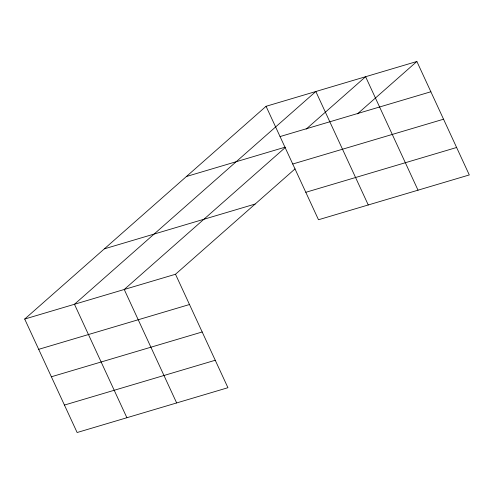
<?xml version="1.0" encoding="UTF-8"?>
<svg xmlns="http://www.w3.org/2000/svg" width="494" height="494" viewBox="0 0 494 494"><rect width="100%" height="100%" fill="white"/><g stroke="black" fill="none" stroke-linecap="round" stroke-linejoin="round"><path stroke-width="0.74" d="M295.054 168.874L175.506 274.25L227.932 387.704L77.126 432.516L24.7 319.056L266.068 106.296L416.874 61.484L469.3 174.944L318.494 219.75L266.068 106.296M285.378 147.434L124.235 289.484L176.654 402.937M306.15 129.125L365.603 76.724L418.023 190.178M357.428 113.892L416.874 61.484M280.055 136.566L430.867 91.761M186.417 176.506L285.217 147.15M292.738 164.014L443.55 119.208M104.351 248.846L255.157 204.041M305.805 192.302L456.617 147.49M24.7 319.056L175.506 274.25M38.686 349.332L189.498 304.52M51.37 376.78L202.182 331.974M64.442 405.061L215.248 360.256M368.258 204.961L315.833 91.507L74.464 304.273L126.89 417.726"/></g></svg>
